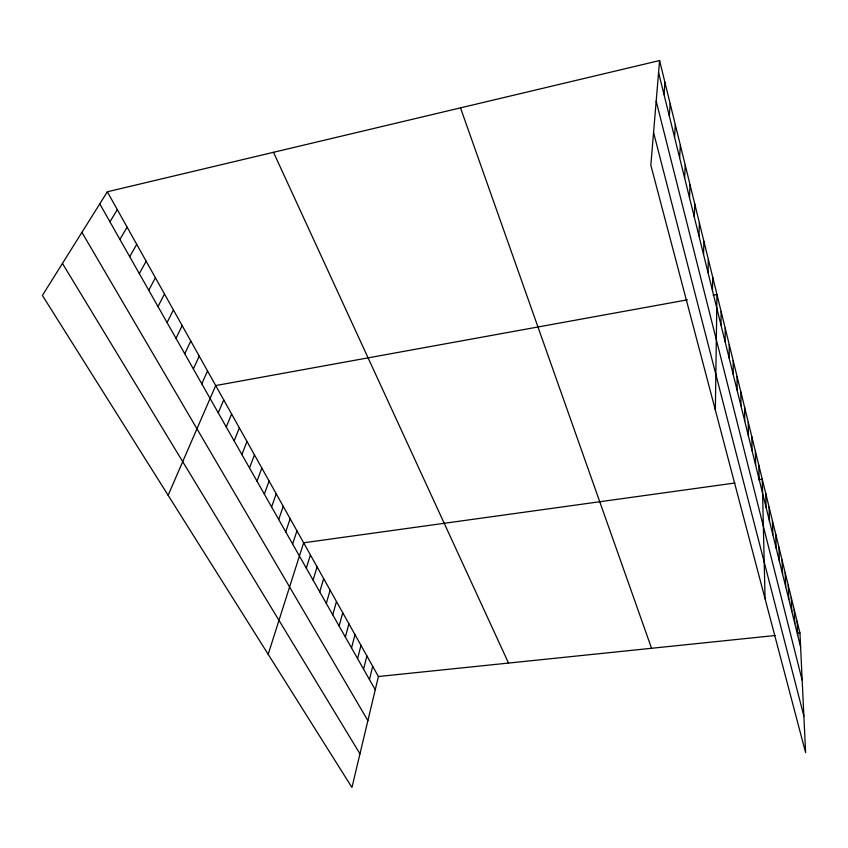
<?xml version="1.0" encoding="UTF-8"?>
<svg xmlns="http://www.w3.org/2000/svg" width="848" height="848" viewBox="0 0 848 848"><rect width="100%" height="100%" fill="white"/><g stroke="black" fill="none" stroke-linecap="round" stroke-linejoin="round"><path stroke-width="1.27" d="M729.206 358.28L729.248 344.595M725.146 341.818L725.22 328.208M720.991 325.038L721.129 311.492M715.352 410.082L716.952 294.457L713.083 295.157M712.447 290.472L712.691 277.084M708.048 272.664L708.345 259.361M703.554 254.495L703.904 241.288M698.964 235.945L699.388 222.833M694.289 217.024L694.766 204.008M689.509 197.69L690.06 184.8M684.622 177.953L685.248 165.18M679.64 157.781L680.329 145.135M674.552 137.175L675.315 124.677M669.337 116.123L670.185 103.763M664.016 94.594L664.938 82.394M659.585 60.547L650.829 165.159L805.6 752.621L799.95 632.937L659.585 60.547L107.336 191.786L42.4 295.443L351.941 787.453L378.409 676.524L107.336 191.786M369.452 679.545L372.696 666.295M363.569 669.157L366.887 655.907M357.591 658.62L360.983 645.36M351.528 647.925L355.005 634.654M345.369 637.06L348.92 623.789M339.115 626.025L342.751 612.754M332.755 614.811L336.486 601.55M326.3 603.426L330.116 590.166M319.738 591.862L323.65 578.601M313.082 580.106L317.088 566.856M306.308 568.16L310.41 554.921M268.18 654.327L303.626 542.794L734.962 483M292.634 544.045L296.938 530.827M285.734 531.887L290.143 518.679M278.727 519.517L283.243 506.33M271.604 506.956L276.225 493.78M264.353 494.172L269.092 481.028M256.997 481.187L261.841 468.064M249.503 467.979L254.474 454.888M241.892 454.549L246.98 441.49M234.154 440.896L239.359 427.858M226.268 427L231.61 414.004M218.254 412.859L223.724 399.906M168.127 495.285L215.699 385.564L687.378 299.832M201.803 383.837L207.537 370.968M193.355 368.944L199.238 356.118M184.758 353.775L190.779 341.002M175.992 338.331L182.182 325.611M167.077 322.6L173.416 309.944M157.993 306.584L164.491 293.991M148.75 290.26L155.407 277.741M139.316 273.639L146.153 261.195M129.712 256.69L136.729 244.33M119.928 239.422L127.115 227.147M109.943 221.826L117.321 209.636M758.525 479.735L762.257 479.215L765.066 598.752M378.409 676.524L775.189 635.502M797.343 633.212L799.95 632.937M62.445 263.442L359.965 753.83M81.917 232.363L367.884 720.652M99.767 203.87L375.251 689.763M273.491 152.301L508.535 663.072M460.496 107.866L651.561 648.285M653.564 132.521L803.883 716.157M656.193 101.124L802.187 680.329M658.578 72.589L800.629 647.13M797.099 621.287L797.745 635.481M794.194 609.436L794.82 623.63M791.237 597.395L791.841 611.588M788.237 585.141L788.81 599.335M785.184 572.686L785.725 586.869M782.079 560.019L782.587 574.191M778.909 547.14L779.407 561.291M775.697 534.028L776.164 548.168M772.422 520.683L772.857 534.812M769.094 507.104L769.496 521.213M765.712 493.282L766.073 507.369M758.843 465.319L759.14 479.353M755.377 451.168L755.642 465.17M751.847 436.762L752.07 450.733M748.254 422.103L748.434 436.031M744.586 407.167L744.735 421.053M740.855 391.956L740.961 405.8M737.06 376.47L737.113 390.26M733.191 360.686L733.202 374.413"/></g></svg>
